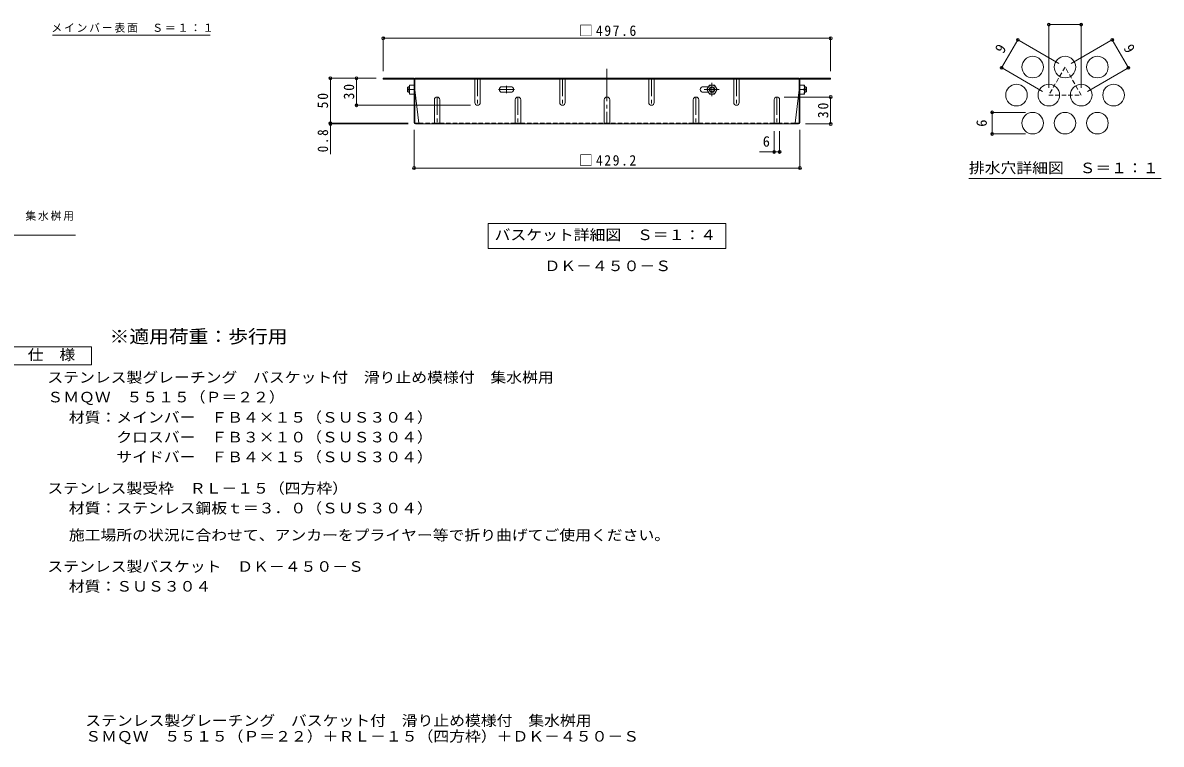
# Model space of a CAD drawing. Units: millimetres at full size, sheet at 1:4, with parts at other scales. Extents: x -887 to 1051, y -780 to 760.
# Drawn here: x -215 to 1051, y -780 to 22 of the extents above; entities that cross this region are included whole.
import ezdxf
from ezdxf.enums import TextEntityAlignment as Align

# ---------------------------------------------------------------- set-up
doc = ezdxf.new("R2010")
doc.units = ezdxf.units.MM
doc.header["$LTSCALE"] = 4
doc.header["$PDMODE"] = 32
doc.header["$PDSIZE"] = 3.2
for name, pattern in [('CHAIN1', [8, 5, -1, 1, -1]), ('CHAIN2', [12, 9, -1, 1, -1]), ('DASHED1', [1.8, 1.2, -0.6])]:
    doc.linetypes.add(name, pattern=pattern)
for name, color, linetype, lineweight in [('A-1_躯体', 2, 'Continuous', 9), ('A-4_その他', 7, 'Continuous', 9), ('A-5_文字', 7, 'Continuous', 9), ('A-7_ハッチ', 2, 'Continuous', 9), ('A-8_記号', 2, 'Continuous', 9), ('A-B_ﾊｯﾁ', 2, 'Continuous', 9), ('D-4_その他', 7, 'Continuous', 9), ('D-5_文字', 7, 'Continuous', 9), ('F-4_F-4ﾚｲﾔ', 7, 'Continuous', 9), ('F-5_F-5ﾚｲﾔ', 7, 'Continuous', 9), ('F-6_F-6ﾚｲﾔ', 2, 'Continuous', 9), ('F-7_F-7ﾚｲﾔ', 2, 'Continuous', 9)]:
    doc.layers.add(name, color=color, linetype=linetype, lineweight=lineweight)
doc.styles.add('ＭＳ ゴシック', font='')
doc.styles.get('ＭＳ ゴシック').set_extended_font_data('MS Gothic')

msp = doc.modelspace()

# ---------------------------------------------------------------- linework, layer by layer
at = {"layer": 'A-4_その他'}
for p, q in [((185.79, 6.111), (185.79, -31.548)), ((185.79, 4.911), (683.397, 4.911)), ((683.397, 6.111), (683.397, -31.548)), ((125.709, -39.548), (177.79, -39.548)), ((126.909, -39.548), (126.909, -89.548)), ((155.93, -39.548), (155.93, -69.548)), ((684.597, -60.348), (631.593, -60.348)), ((683.397, -90.348), (683.397, -60.348)), ((154.73, -69.548), (282.593, -69.548)), ((125.709, -89.548), (213.46, -89.548)), ((125.709, -90.348), (213.593, -90.348)), ((126.909, -89.548), (126.909, -124.066)), ((219.993, -140.506), (219.993, -96.748)), ((620.593, -122.672), (620.593, -98.348)), ((626.593, -122.672), (626.593, -98.348)), ((649.193, -140.506), (649.193, -96.748)), ((684.597, -90.348), (655.593, -90.348)), ((604.361, -121.472), (626.593, -121.472)), ((219.993, -139.306), (649.193, -139.306))]:
    msp.add_line(p, q, dxfattribs=at)
for p in [(185.79, 4.911), (683.397, 4.911), (126.909, -39.548), (155.93, -39.548), (683.397, -60.348), (155.93, -69.548), (126.909, -89.548), (126.909, -90.348), (683.397, -90.348), (620.593, -121.472), (626.593, -121.472), (219.993, -139.306), (649.193, -139.306)]:
    msp.add_point(p, dxfattribs=at)
at = {"layer": 'A-5_文字'}
for p, q in [((302.393, -200.984), (566.793, -200.984)), ((302.393, -200.984), (302.393, -228.984)), ((566.793, -200.984), (566.793, -228.984)), ((302.393, -228.984), (566.793, -228.984))]:
    msp.add_line(p, q, dxfattribs=at)
at = {"layer": 'A-7_ハッチ', "linetype": 'CHAIN2'}
msp.add_line((434.593, -28.975), (434.593, -90.348), dxfattribs=at)
at = {"layer": 'A-7_ハッチ'}
for p, q in [((219.193, -39.548), (185.79, -39.548)), ((185.79, -39.548), (185.79, -40.348)), ((219.327, -40.348), (185.79, -40.348)), ((219.993, -88.748), (219.993, -41.015)), ((648.393, -39.548), (220.793, -39.548)), ((220.793, -88.881), (220.793, -39.548)), ((648.393, -40.348), (220.793, -40.348)), ((247.46, -39.548), (247.46, -40.348)), ((327.693, -48.948), (317.893, -48.948)), ((541.493, -48.948), (547.433, -48.948)), ((550.459, -39.548), (550.459, -40.348)), ((648.393, -88.881), (648.393, -39.548)), ((649.193, -88.748), (649.193, -41.015)), ((649.86, -40.348), (683.397, -40.348)), ((649.993, -39.548), (683.397, -39.548)), ((683.397, -39.548), (683.397, -40.348)), ((220.793, -52.548), (225.405, -89.548)), ((317.893, -55.148), (327.693, -55.148)), ((547.433, -55.148), (541.493, -55.148)), ((648.393, -52.548), (643.781, -89.548)), ((221.46, -89.548), (225.405, -89.548)), ((647.593, -90.348), (221.593, -90.348)), ((647.727, -89.548), (643.781, -89.548))]:
    msp.add_line(p, q, dxfattribs=at)
at = {"layer": 'A-7_ハッチ', "linetype": 'CHAIN1'}
for p, q in [((322.793, -56.148), (322.793, -47.948)), ((313.793, -52.048), (331.793, -52.048))]:
    msp.add_line(p, q, dxfattribs=at)
at = {"layer": 'A-7_ハッチ', "linetype": 'DASHED1'}
for p, q in [((225.405, -89.548), (242.593, -89.548)), ((248.593, -89.548), (332.593, -89.548)), ((338.593, -89.548), (431.593, -89.548)), ((530.593, -89.548), (437.593, -89.548)), ((620.593, -89.548), (536.593, -89.548)), ((643.781, -89.548), (626.593, -89.548))]:
    msp.add_line(p, q, dxfattribs=at)
at = {"layer": 'A-7_ハッチ'}
for centre, radius, start, end in [((219.193, -41.148), 1.6, 0, 90), ((219.327, -41.015), 0.667, 0, 90), ((317.893, -52.048), 3.1, 90, 270), ((327.693, -52.048), 3.1, 270, 90), ((541.493, -52.048), 3.1, 90, 270), ((649.993, -41.148), 1.6, 90, 180), ((649.86, -41.015), 0.667, 90, 180), ((221.593, -88.748), 1.6, 180, 270), ((221.46, -88.881), 0.667, 180, 270), ((224.605, -89.548), 0.8, 270, 0), ((644.581, -89.548), 0.8, 180, 270), ((647.593, -88.748), 1.6, 270, 0), ((647.727, -88.881), 0.667, 270, 0)]:
    msp.add_arc(centre, radius, start, end, dxfattribs=at)
at = {"layer": 'A-8_記号', "linetype": 'DASHED1'}
for p, q in [((287.593, -40.748), (287.593, -39.548)), ((293.593, -40.748), (293.593, -39.548)), ((382.093, -40.748), (382.093, -39.548)), ((388.093, -40.748), (388.093, -39.548)), ((481.093, -40.748), (481.093, -39.548)), ((487.093, -40.748), (487.093, -39.548)), ((575.593, -40.748), (575.593, -39.548)), ((581.593, -40.748), (581.593, -39.548))]:
    msp.add_line(p, q, dxfattribs=at)
at = {"layer": 'A-8_記号'}
for p, q in [((287.593, -66.548), (287.593, -40.348)), ((293.593, -66.548), (293.593, -40.348)), ((382.093, -66.548), (382.093, -40.348)), ((388.093, -66.548), (388.093, -40.348)), ((481.093, -66.548), (481.093, -40.348)), ((487.093, -66.548), (487.093, -40.348)), ((575.593, -66.548), (575.593, -40.348)), ((581.593, -66.548), (581.593, -40.348)), ((242.593, -63.348), (242.593, -90.348)), ((248.593, -63.348), (248.593, -90.348)), ((332.593, -63.348), (332.593, -90.348)), ((338.593, -63.348), (338.593, -90.348)), ((431.593, -63.348), (431.593, -90.348)), ((437.593, -63.348), (437.593, -90.348)), ((530.593, -63.348), (530.593, -90.348)), ((536.593, -63.348), (536.593, -90.348)), ((620.593, -63.348), (620.593, -90.348)), ((626.593, -63.348), (626.593, -90.348)), ((242.593, -89.548), (248.593, -89.548)), ((332.593, -89.548), (338.593, -89.548)), ((431.593, -89.548), (437.593, -89.548)), ((530.593, -89.548), (536.593, -89.548)), ((620.593, -89.548), (626.593, -89.548))]:
    msp.add_line(p, q, dxfattribs=at)
at = {"layer": 'A-8_記号', "linetype": 'CHAIN1'}
for p, q in [((290.593, -39.548), (290.593, -69.548)), ((385.093, -39.548), (385.093, -69.548)), ((484.093, -39.548), (484.093, -69.548)), ((578.593, -39.548), (578.593, -69.548)), ((245.593, -60.348), (245.593, -90.748)), ((335.593, -60.348), (335.593, -90.748)), ((533.593, -60.348), (533.593, -90.748)), ((623.593, -60.348), (623.593, -90.348))]:
    msp.add_line(p, q, dxfattribs=at)
at = {"layer": 'A-8_記号'}
for centre, start, end in [((245.593, -63.348), 0, 180), ((335.593, -63.348), 0, 180), ((434.593, -63.348), 0, 180), ((533.593, -63.348), 0, 180), ((623.593, -63.348), 0, 180), ((290.593, -66.548), 180, 0), ((385.093, -66.548), 180, 0), ((484.093, -66.548), 180, 0), ((578.593, -66.548), 180, 0)]:
    msp.add_arc(centre, 3, start, end, dxfattribs=at)
at = {"layer": 'A-B_ﾊｯﾁ', "color": 3}
for p, q in [((213.293, -49.048), (212.793, -49.548)), ((212.793, -54.548), (212.793, -49.548)), ((213.293, -55.048), (213.293, -49.048)), ((214.993, -49.048), (213.293, -49.048)), ((654.193, -49.048), (655.893, -49.048)), ((655.893, -49.048), (656.393, -49.548)), ((655.893, -55.048), (655.893, -49.048)), ((656.393, -54.548), (656.393, -49.548)), ((213.293, -55.048), (212.793, -54.548)), ((214.993, -55.048), (213.293, -55.048)), ((654.193, -55.048), (655.893, -55.048)), ((655.893, -55.048), (656.393, -54.548))]:
    msp.add_line(p, q, dxfattribs=at)
at = {"layer": 'A-B_ﾊｯﾁ'}
for p, q in [((214.993, -57.048), (214.993, -47.048)), ((219.993, -47.048), (214.993, -47.048)), ((545.643, -52.048), (548.53, -47.048)), ((548.53, -47.048), (554.256, -47.048)), ((557.143, -52.048), (554.256, -47.048)), ((649.193, -47.048), (654.193, -47.048)), ((654.193, -57.048), (654.193, -47.048)), ((219.993, -57.048), (214.993, -57.048)), ((219.993, -52.048), (215.426, -52.048)), ((545.643, -52.048), (548.53, -57.048)), ((548.53, -57.048), (554.256, -57.048)), ((557.143, -52.048), (554.256, -57.048)), ((649.193, -52.048), (653.76, -52.048)), ((649.193, -57.048), (654.193, -57.048))]:
    msp.add_line(p, q, dxfattribs=at)
at = {"layer": 'A-B_ﾊｯﾁ', "linetype": 'CHAIN1'}
for p, q in [((551.393, -44.678), (551.393, -59.438)), ((212.307, -52.048), (215.368, -52.048)), ((542.865, -52.048), (559.373, -52.048)), ((656.88, -52.048), (653.818, -52.048))]:
    msp.add_line(p, q, dxfattribs=at)
at = {"layer": 'A-B_ﾊｯﾁ'}
for radius in [5, 3, 2.458]:
    msp.add_circle((551.393, -52.048), radius, dxfattribs=at)
for centre, start, end in [((222.426, -49.548), 160.34634, 199.65367), ((646.76, -49.548), 340.34633, 19.65366), ((222.426, -54.548), 160.34634, 199.65367), ((646.76, -54.548), 340.34633, 19.65366)]:
    msp.add_arc(centre, 7.433, start, end, dxfattribs=at)
at = {"layer": 'D-5_文字'}
for p, q in [((-424.365, -214.109), (-156.616, -214.109)), ((-138.713, -338.337), (-138.713, -358.337))]:
    msp.add_line(p, q, dxfattribs=at)
msp.add_lwpolyline([(-138.713, -358.337), (-228.713, -358.337), (-228.713, -338.337), (-138.713, -338.337)], dxfattribs=at)
at = {"layer": 'F-4_F-4ﾚｲﾔ'}
for p, q in [((926.104, 21.328), (926.104, -50.25)), ((926.104, 20.128), (962.104, 20.128)), ((962.104, 21.328), (962.104, -50.25)), ((873.581, -27.926), (891.581, 3.251)), ((890.542, 3.851), (937.176, -23.073)), ((997.666, 3.851), (951.032, -23.073)), ((1014.627, -27.926), (996.627, 3.251)), ((872.542, -27.326), (919.176, -54.25)), ((1015.666, -27.326), (969.032, -54.25)), ((861.823, -77.427), (900.104, -77.427)), ((863.023, -101.427), (863.023, -77.427)), ((861.823, -101.427), (900.104, -101.427))]:
    msp.add_line(p, q, dxfattribs=at)
for p in [(926.104, 20.128), (962.104, 20.128), (891.581, 3.251), (996.627, 3.251), (873.581, -27.926), (1014.627, -27.926), (863.023, -77.427), (863.023, -101.427)]:
    msp.add_point(p, dxfattribs=at)
at = {"layer": 'F-5_F-5ﾚｲﾔ'}
msp.add_line((-182.078, 8.471), (-6.864, 8.471), dxfattribs=at)
at = {"layer": 'F-6_F-6ﾚｲﾔ', "linetype": 'DASHED1'}
msp.add_lwpolyline([(944.104, -27.073), (926.104, -58.25), (962.104, -58.25)], close=True, dxfattribs=at)
at = {"layer": 'F-6_F-6ﾚｲﾔ'}
for centre in [(908.104, -27.073), (944.104, -27.073), (980.104, -27.073), (890.104, -58.25), (926.104, -58.25), (962.104, -58.25), (998.104, -58.25), (908.104, -89.427), (944.104, -89.427), (980.104, -89.427)]:
    msp.add_circle(centre, 12, dxfattribs=at)
at = {"layer": 'F-7_F-7ﾚｲﾔ', "color": 7}
msp.add_line((837.104, -151.04), (1051.104, -151.04), dxfattribs=at)

# ---------------------------------------------------------------- texts
at = {"layer": 'A-1_躯体', "style": 'ＭＳ ゴシック', "width": 1.1}
msp.add_text('ＤＫ－４５０－Ｓ', height=11.73, dxfattribs=at).set_placement((365.061, -257.493), align=Align.BOTTOM_LEFT)
at = {"layer": 'A-4_その他', "color": 2, "style": 'ＭＳ ゴシック'}
msp.add_text('6', height=11.73, dxfattribs=at).set_placement((607.856, -119.072), align=Align.BOTTOM_LEFT)
at = {"layer": 'A-4_その他', "color": 2, "char_height": 11.73, "attachment_point": 7, "style": 'ＭＳ ゴシック'}
for s, insert in [('\\T1.23;\\W0.95;□497.6', (403.593, 7.311)), ('\\T1.23;\\W0.95;□429.2', (403.593, -136.906))]:
    msp.add_mtext(s, dxfattribs=dict(at, insert=insert))
at = {"layer": 'A-4_その他', "color": 2, "char_height": 11.73, "attachment_point": 7, "rotation": 90, "style": 'ＭＳ ゴシック'}
for s, insert in [('\\T1.27;\\W0.95;30', (153.53, -63.048)), ('\\T1.27;\\W0.95;50', (124.509, -73.048)), ('\\T1.27;\\W0.95;30', (680.997, -83.848)), ('\\T1.27;\\W0.9;0.8', (124.509, -121.811))]:
    msp.add_mtext(s, dxfattribs=dict(at, insert=insert))
at = {"layer": 'A-5_文字', "color": 2, "style": 'ＭＳ ゴシック', "width": 1.1}
msp.add_text('バスケット詳細図\u3000Ｓ＝１：４', height=11.73, dxfattribs=at).set_placement((309.593, -222.984), align=Align.BOTTOM_LEFT)
at = {"layer": 'D-4_その他', "color": 2, "style": 'ＭＳ ゴシック', "width": 1.1}
for s, p in [('ステンレス製バスケット\u3000ＤＫ－４５０－Ｓ', (-187.877, -591.805)), ('材質：ＳＵＳ３０４', (-163.992, -613.805))]:
    msp.add_text(s, height=11.73, dxfattribs=at).set_placement(p, align=Align.BOTTOM_LEFT)
at = {"layer": 'D-5_文字', "color": 3, "style": 'ＭＳ ゴシック', "width": 1.1}
msp.add_text('※適用荷重：歩行用', height=14.66, dxfattribs=at).set_placement((-118.713, -338.337), align=Align.BOTTOM_LEFT)
at = {"layer": 'D-5_文字', "color": 2, "style": 'ＭＳ ゴシック', "width": 1.1}
for s, p in [('仕\u3000様', (-209.713, -356.337)), ('ステンレス製グレーチング\u3000バスケット付\u3000滑り止め模様付\u3000集水桝用', (-187.877, -381.506)), ('ＳＭＱＷ\u3000５５１５（Ｐ＝２２）', (-187.877, -403.42)), ('材質：メインバー\u3000ＦＢ４×１５（ＳＵＳ３０４）', (-163.992, -425.943)), ('\u3000\u3000\u3000クロスバー\u3000ＦＢ３×１０（ＳＵＳ３０４）', (-163.992, -447.943)), ('\u3000\u3000\u3000サイドバー\u3000ＦＢ４×１５（ＳＵＳ３０４）', (-163.992, -469.943)), ('ステンレス製受枠\u3000ＲＬ－１５（四方枠）', (-187.877, -504.857)), ('材質：ステンレス鋼板ｔ＝３．０（ＳＵＳ３０４）', (-163.992, -526.857)), ('施工場所の状況に合わせて、アンカーをプライヤー等で折り曲げてご使用ください。', (-163.992, -556.891))]:
    msp.add_text(s, height=11.73, dxfattribs=at).set_placement(p, align=Align.BOTTOM_LEFT)
at = {"layer": 'D-5_文字', "insert": (-422.984, -198.045), "char_height": 8.798, "attachment_point": 7, "style": 'ＭＳ ゴシック'}
msp.add_mtext('\\T1.17;バスケット付\u3000滑り止め模様付\u3000集水桝用', dxfattribs=at)
at = {"layer": 'F-4_F-4ﾚｲﾔ', "color": 2, "style": 'ＭＳ ゴシック'}
for s, rotation, p in [('9', 60, (878.502, -14.601)), ('9', 300, (1005.705, -7.673)), ('6', 90, (860.623, -93.427))]:
    msp.add_text(s, height=11.73, rotation=rotation, dxfattribs=at).set_placement(p, align=Align.BOTTOM_LEFT)
at = {"layer": 'F-5_F-5ﾚｲﾔ', "color": 2, "style": 'ＭＳ ゴシック', "width": 1.1}
for s, p in [('ステンレス製グレーチング\u3000バスケット付\u3000滑り止め模様付\u3000集水桝用', (-145.731, -763.143)), ('ＳＭＱＷ\u3000５５１５（Ｐ＝２２）＋ＲＬ－１５（四方枠）＋ＤＫ－４５０－Ｓ', (-145.731, -780.62))]:
    msp.add_text(s, height=11.73, dxfattribs=at).set_placement(p, align=Align.BOTTOM_LEFT)
at = {"layer": 'F-5_F-5ﾚｲﾔ', "insert": (-183.502, 11.151), "char_height": 8.798, "attachment_point": 7, "style": 'ＭＳ ゴシック'}
msp.add_mtext('\\T1.17;メインバー表面\u3000Ｓ＝１：１', dxfattribs=at)
at = {"layer": 'F-7_F-7ﾚｲﾔ', "style": 'ＭＳ ゴシック', "width": 1.1}
msp.add_text('排水穴詳細図\u3000Ｓ＝１：１', height=11.73, dxfattribs=at).set_placement((837.104, -148.582), align=Align.BOTTOM_LEFT)

doc.saveas('drawing.dxf')
